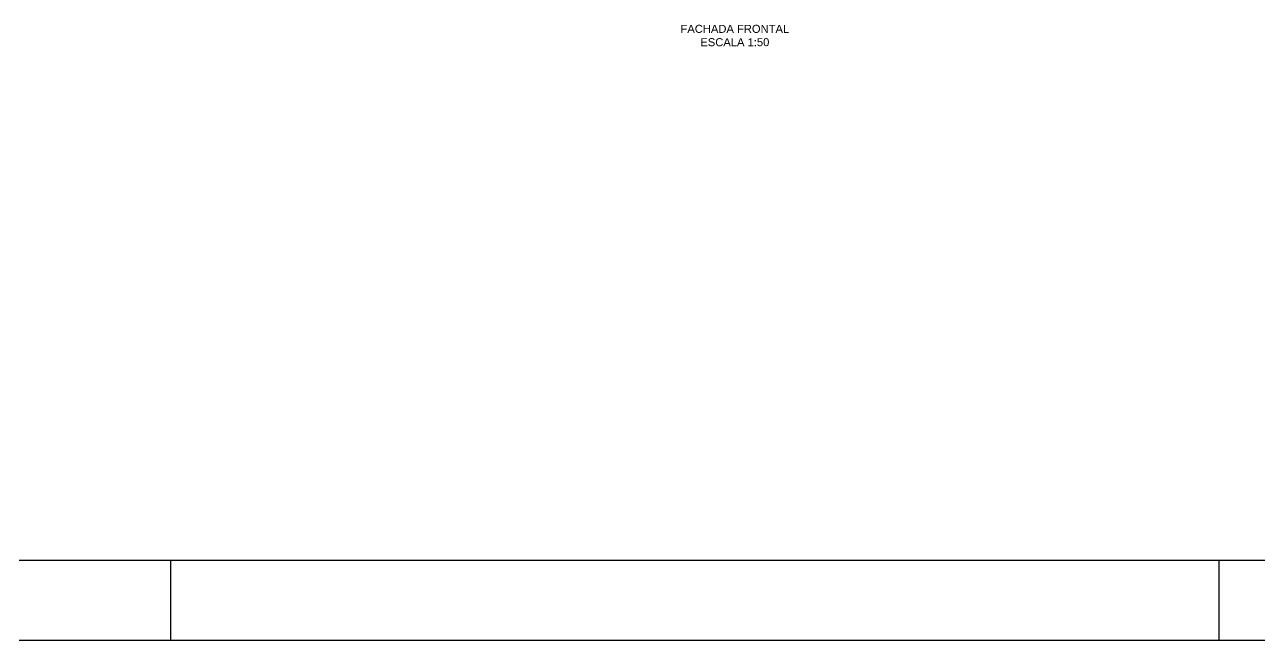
# Model space of a CAD drawing. Header units: millimetres. Extents: x 13 to 97.1, y 11.9 to 71.3.
# Drawn here: x 45.15 to 60.58, y 11.86 to 19.56 of the extents above; entities that cross this region are included whole.
import ezdxf

# ---------------------------------------------------------------- set-up
doc = ezdxf.new("R2010")
doc.units = ezdxf.units.MM
doc.layers.add('TEXTO AMBIENTE', color=7, linetype='Continuous', lineweight=30)
doc.styles.get("Standard").update_dxf_attribs({"font": 'arial.ttf'})

msp = doc.modelspace()

# ---------------------------------------------------------------- linework, layer by layer
for p, q in [((15.47, 12.865), (96.07, 12.865)), ((46.97, 12.865), (46.97, 11.865)), ((60.07, 12.865), (60.07, 11.865)), ((12.97, 11.865), (97.07, 11.865))]:
    msp.add_line(p, q)

# ---------------------------------------------------------------- texts
at = {"layer": 'TEXTO AMBIENTE', "insert": (53.179, 19.29), "char_height": 0.1, "attachment_point": 7}
msp.add_mtext_dynamic_manual_height_columns('\\pxqc;FACHADA FRONTAL\\PESCALA 1:50', width=1.68537, gutter_width=12.5, heights=[0.34], dxfattribs=at)

doc.saveas('drawing.dxf')
